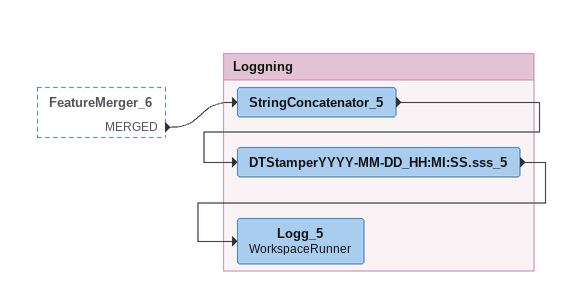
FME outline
FeatureMerger_6 [outside]
    MERGED -> StringConcatenator_5

Bookmark: Loggning
StringConcatenator_5
    -> DTStamperYYYY-MM-DD_HH:MI:SS.sss_5
DTStamperYYYY-MM-DD_HH:MI:SS.sss_5
    -> Logg_5
Logg_5: WorkspaceRunner
